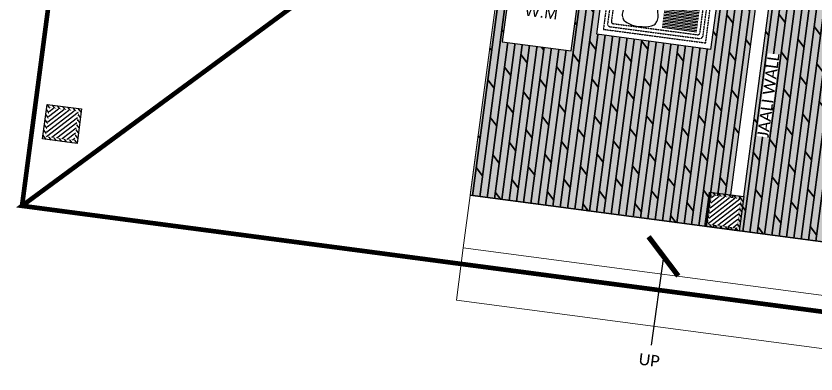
# Model space of a CAD drawing. Header units: millimetres. Extents: x -179928 to 528275, y -469666 to 511935.
# Drawn here: x 100184 to 107082, y 86366 to 89452 of the extents above; entities that cross this region are included whole.
import ezdxf

# ---------------------------------------------------------------- set-up
doc = ezdxf.new("R2010")
doc.units = ezdxf.units.MM
doc.set_wipeout_variables(frame=1)
doc.linetypes.add('DASHED', pattern=[0.75, 0.5, -0.25])
for name, color, linetype in [('ad-Arrow', 32, 'Continuous'), ('ad-Elevation 10', 8, 'Continuous'), ('ad-Furniture', 8, 'Continuous'), ('ad-MS Columns', 1, 'Continuous'), ('ad-Plinth', 8, 'Continuous'), ('ad-Primary Roof', 5, 'Continuous'), ('ad-RCC', 3, 'Continuous'), ('ad-RCC Hatch', 125, 'Continuous'), ('ad-Text main', 7, 'Continuous'), ('ad-Verandah', 33, 'Continuous')]:
    doc.layers.add(name, color=color, linetype=linetype)
doc.layers.add('ad-Landscape', color=94, linetype='Continuous', lineweight=35)
doc.styles.add('6 U T S R N_Corridor-Basement$0$Standard', font='arial.ttf')
doc.styles.get("Standard").update_dxf_attribs({"font": 'arial.ttf'})
doc.dimstyles.new('A-100-DIM-INT (MM-FT)', dxfattribs={"dimscale": 50, "dimtxt": 2.4, "dimasz": 1, "dimexe": 5, "dimexo": 100, "dimgap": 1, "dimtad": 0, "dimdec": 0, "dimdsep": 46, "dimtxsty": 'Standard', "dimblk": 'ARCHTICK', "dimcen": 0.025, "dimse1": 1, "dimse2": 1, "dimclrd": 256, "dimclre": 256, "dimclrt": 256, "dimazin": 2, "dimtfac": 1, "dimtdec": 0, "dimtix": 1, "dimtmove": 2, "dimatfit": 3, "dimldrblk": 'ARCHTICK', "dimfxl": 1, "dimtolj": 1, "dimtzin": 0, "dimarcsym": 0})

# ---------------------------------------------------------------- blocks, each defined once
blk = doc.blocks.new('1625E_Roof Plan')
at = {"layer": 'ad-Primary Roof', "linetype": 'DASHED', "ltscale": 2, "const_width": 40}
blk.add_lwpolyline([(12570, -2645), (2380, -2645), (7475, 2255)], close=True, dxfattribs=at)
blk.add_lwpolyline([(2380, -2645), (2380, -450)], dxfattribs=at)
blk = doc.blocks.new('A$C42b14ea2')
at = {"layer": 'ad-RCC Hatch', "transparency": 33554687}
h = blk.add_hatch(dxfattribs=at)
h.set_pattern_fill('ANSI31', color=256, scale=10)
h.set_pattern_definition([(45, (13250, 8645), (-22.45064, 22.45064), [])])
h.paths.add_polyline_path([(0, 0), (300, 0), (300, 300), (0, 300)])
at = {"layer": 'ad-RCC'}
blk.add_lwpolyline([(0, 0), (300, 0), (300, 300), (0, 300)], close=True, dxfattribs=at)
blk = doc.blocks.new('1625E_Columns')
at = {"layer": 'ad-RCC', "xscale": -1}
for p in [(2780, -2050), (8540, -2050)]:
    blk.add_blockref('A$C42b14ea2', p, dxfattribs=at)
blk = doc.blocks.new('zw$B0BD')
blk.add_wipeout([(0, 0), (250, 0), (250, -250), (0, -250)])
at = {"layer": 'ad-MS Columns'}
h = blk.add_hatch(dxfattribs=at)
h.set_pattern_fill('ANSI31', color=256, scale=10)
h.set_pattern_definition([(45, (4e-12, -250), (-22.4506, 22.4506), [])])
h.paths.add_polyline_path([(0, 0), (250, 0), (250, -250), (0, -250)])
at = {"layer": 'ad-MS Columns', "const_width": 1}
blk.add_lwpolyline([(0, 0), (250, 0), (250, -250), (0, -250)], close=True, dxfattribs=at)
blk = doc.blocks.new('zw$BD87')
at = {"layer": 'ad-MS Columns'}
for p in [(-9615, -1775), (-3855, -1775)]:
    blk.add_blockref('zw$B0BD', p, dxfattribs=at)
blk = doc.blocks.new('_ArchTick')
at = {"color": 0, "linetype": 'ByBlock', "const_width": 0.15}
blk.add_lwpolyline([(-0.5, -0.5), (0.5, 0.5)], dxfattribs=at)
blk = doc.blocks.new('6 BCDFGHJKX_Typical Floor plan$0$zw$6679')
blk.add_wipeout([(0, 0), (990, 0), (990, -529.6), (0, -529.6)])
at = {"color": 0}
for p, q in [((350, -39.1), (350, -113.6)), ((350, -160.1), (350, -121.3)), ((850, -122.9), (550, -122.3)), ((550, -135.3), (850, -135.9)), ((320.7, -189.4), (281.9, -189.4)), ((379.4, -189.4), (418.1, -189.4)), ((550, -148.3), (850, -148.9)), ((550, -161.2), (850, -161.9)), ((550, -174.2), (850, -174.9)), ((550, -187.2), (850, -187.9)), ((550, -200.2), (850, -200.8)), ((350, -218.7), (350, -257.4)), ((550, -213.2), (850, -213.8)), ((550, -226.2), (850, -226.8)), ((550, -239.1), (850, -239.8)), ((550, -252.1), (850, -252.8)), ((550, -265.1), (850, -265.8)), ((550, -278.5), (850, -279.1)), ((550, -291.5), (850, -292.1)), ((550, -304.4), (850, -305.1)), ((550, -317.4), (850, -318.1)), ((550, -330.4), (850, -331.1)), ((550, -343.4), (850, -344)), ((550, -356.4), (850, -357)), ((550, -369.4), (850, -370)), ((550, -382.3), (850, -383)), ((550, -395.3), (850, -396))]:
    blk.add_line(p, q, dxfattribs=at)
blk.add_lwpolyline([(990, -529.6), (0, -529.6), (0, 0), (990, 0)], close=True)
at = {"color": 0, "linetype": 'DASHED'}
blk.add_lwpolyline([(940, -480), (940, 0), (50, 0), (50, -480)], close=True, dxfattribs=at)
for points in [[(910, -425), (910, -55, 0.313965), (881, -30), (105, -30, 0.414214), (80, -55), (80, -425, 0.414214), (105, -450), (881, -450, 0.313965)], [(880, -405), (880, -95, 0.25996), (861, -80), (125, -80, 0.414214), (110, -95), (110, -405, 0.414214), (125, -420), (861, -420, 0.25996)]]:
    blk.add_lwpolyline(points, format="xyb", close=True, dxfattribs=at)
at = {"color": 0}
blk.add_lwpolyline([(125, -105), (125, -200.2, 0.414214), (135, -210.2), (185.4, -210.2, 0.414214), (195.4, -200.2), (195.4, -105, 0.414214), (185.4, -95), (135, -95, 0.414214)], format="xyb", close=True, dxfattribs=at)
for centre, radius in [((350, -62.6), 16.5), ((160.2, -152.6), 22), ((160.2, -152.6), 15), ((350, -189.4), 29.3), ((350, -189.4), 11.7)]:
    blk.add_circle(centre, radius, dxfattribs=at)
for points in [[(388.1, -145.4), (362.9, -137.9), (336.1, -137.9), (311, -145.4)], [(234.6, -187.7), (214.3, -224.4), (201.1, -264.6), (195.9, -306.2)], [(311, -145.4), (282.2, -152.3), (255.8, -166.9), (234.6, -187.7)], [(464.5, -187.7), (443.3, -167), (416.9, -152.3), (388.1, -145.4)], [(503.2, -306.2), (498, -264.6), (484.8, -224.4), (464.5, -187.7)], [(195.9, -306.2), (192.7, -321.9), (194.4, -338.2), (200.9, -352.7)], [(498.2, -352.8), (504.7, -338.2), (506.5, -321.9), (503.3, -306.2)], [(200.9, -352.8), (204.3, -364.1), (210.4, -374.3), (218.8, -382.6)], [(218.8, -382.6), (248.9, -401.4), (283.5, -411.9), (318.9, -412.9)], [(318.9, -412.9), (335.4, -415.6), (352.1, -416.2), (368.7, -414.4)], [(368.7, -414.4), (372.5, -413.8), (376.2, -412.9), (379.9, -411.9)], [(380.2, -412.9), (415.7, -411.9), (450.2, -401.4), (480.3, -382.6)], [(480.3, -382.6), (488.7, -374.3), (494.8, -364.1), (498.2, -352.8)]]:
    blk.add_open_spline(points, degree=3, dxfattribs=at)
blk = doc.blocks.new('zw$D357')
at = {"layer": 'ad-Elevation 10', "insert": (210.4, -857.9), "char_height": 100, "width": 720.07, "attachment_point": 5, "rotation": 90, "style": '6 U T S R N_Corridor-Basement$0$Standard', "bg_fill": 3, "box_fill_scale": 1, "bg_fill_color": 257, "bg_fill_transparency": 0}
blk.add_mtext('{\\fCalibri Light|b0|i0|c0|p34;JAALI WALL}', dxfattribs=at)
blk.add_wipeout([(0, 0), (115, 0), (115, -1750), (0, -1750)])
at = {"layer": 'ad-Elevation 10'}
blk.add_lwpolyline([(115, -1750), (115, 0), (0, 0), (0, -1750)], close=True, dxfattribs=at)
blk = doc.blocks.new('zw$3FE3')
blk.add_wipeout([(-300, -300), (-300, 300), (300, 300), (300, -300)])
at = {"layer": 'ad-Furniture'}
blk.add_lwpolyline([(-300, -300), (300, -300), (300, 300), (-300, 300)], close=True, dxfattribs=at)
at = {"layer": 'ad-Furniture', "insert": (0, 0), "char_height": 100, "width": 393.189, "attachment_point": 5, "bg_fill": 2}
blk.add_mtext('\\pxqc;W.M', dxfattribs=at)
blk = doc.blocks.new('A$C92fa9908')
at = {"layer": 'ad-Verandah', "lineweight": 9}
blk.add_lwpolyline([(13650, 4745), (12120, 4745), (12120, 0), (6200, 0), (6200, -2045), (13650, -2045)], close=True, dxfattribs=at)
blk = doc.blocks.new('zw$C194')
at = {"layer": 'ad-Plinth', "ltscale": 5, "rotation": 352.4703876422698}
blk.add_blockref('A$C92fa9908', (-93615.8, -338009.3), dxfattribs=at)
blk = doc.blocks.new("Villa's Boundary")
at = {"ltscale": 5}
blk.add_blockref('zw$C194', (191838.8, 428758.8), dxfattribs=at)
blk = doc.blocks.new('1625_East Villa')
at = {"transparency": 33554559}
h = blk.add_hatch(color=43, dxfattribs=at)
h.dxf.hatch_style = 1
h.paths.add_polyline_path([(13640, 4745), (12120, 4745), (12120, 0), (6200, 0), (6200, -2050), (13640, -2050)])
at = {"layer": 'ad-Landscape', "transparency": 33554687}
h = blk.add_hatch(dxfattribs=at)
h.set_pattern_fill('DOLMIT', color=44, scale=10, angle=90)
h.set_pattern_definition([(90, (-1084315.54, 674820.024), (-63.5, 5e-14), []), (135, (-1084315.54, 674820.02), (-126.999913, -126.999913), [89.80256, -179.605122])])
h.paths.add_polyline_path([(13640, 4745), (12120, 4745), (12120, 0), (6200, 0), (6200, -2050), (13640, -2050)])
at = {"layer": 'ad-Verandah', "lineweight": 9}
for points in [[(13640, 4745), (12120, 4745), (12120, 0), (6200, 0), (6200, -2050), (13640, -2050)], [(6200, -2050), (6200, -2505), (9750, -2505), (9750, -2050)], [(6200, -2505), (6200, -2960), (9750, -2960), (9750, -2505)]]:
    blk.add_lwpolyline(points, close=True, dxfattribs=at)
at = {"layer": 'ad-Text main', "insert": (7915.7, -3255.2), "char_height": 100, "width": 207.6, "attachment_point": 5, "style": '6 U T S R N_Corridor-Basement$0$Standard', "bg_fill": 2}
blk.add_mtext('{\\fCalibri Light|b0|i0|c0|p34;UP}', dxfattribs=at)
at = {"layer": 'ad-Furniture'}
for name, p in [('zw$D357', (8425, 0)), ('6 BCDFGHJKX_Typical Floor plan$0$zw$6679', (7100, 0)), ('zw$3FE3', (6600, -400))]:
    blk.add_blockref(name, p, dxfattribs=at)
at = {"layer": 'ad-Arrow'}
blk.add_leader([(7920, -2351.7, 0), (7915, -3123.3)], dimstyle='A-100-DIM-INT (MM-FT)', override={"dimscale": 1, "dimasz": 300, "dimgap": 50, "dimtad": 0}, dxfattribs=at)
blk.add_blockref('1625E_Roof Plan', (0, 0))
blk.add_blockref('1625E_Columns', (0, 0))
at = {"layer": 'ad-MS Columns'}
blk.add_blockref('zw$BD87', (12120, 0), dxfattribs=at)
blk = doc.blocks.new("All Plot's Villa Plans")
at = {"ltscale": 5, "rotation": 352.4703876422526}
blk.add_blockref('1625_East Villa', (98223.1, 90749.5), dxfattribs=at)

msp = doc.modelspace()

# ---------------------------------------------------------------- block references
at = {"ltscale": 5}
msp.add_blockref("Villa's Boundary", (0, 0), dxfattribs=at)

# ---------------------------------------------------------------- next in the draw order: block references
msp.add_blockref("All Plot's Villa Plans", (0, 0), dxfattribs=at)

doc.saveas('drawing.dxf')
